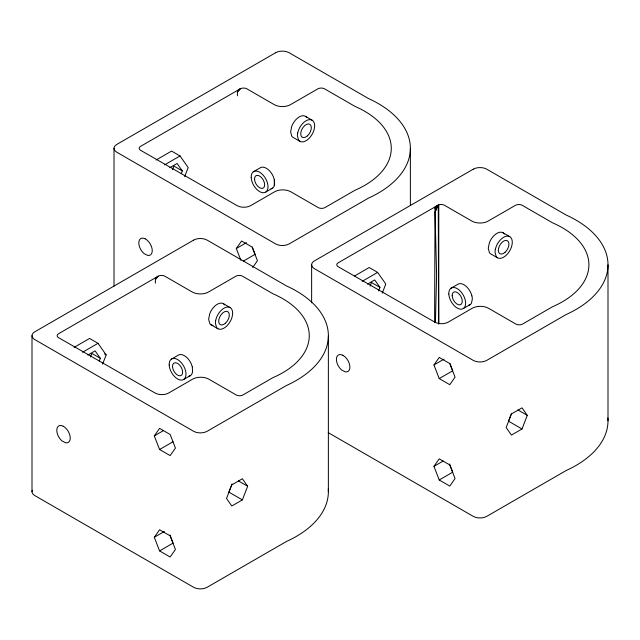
<?xml version="1.0" encoding="UTF-8"?>
<svg xmlns="http://www.w3.org/2000/svg" width="640" height="640" viewBox="0 0 640 640"><rect width="100%" height="100%" fill="white"/><g stroke="black" fill="none" stroke-linecap="round" stroke-linejoin="round"><path stroke-width="0.96" d="M155.4 279.6L155.408 278.728L158.152 276.232A4.776 2.76 0 0 1 164.912 276.232L192.208 291.992A11.576 6.688 0 0 0 209.152 291.632L235.832 276.232A4.776 2.76 0 0 1 242.584 276.232L272.968 293.776A90.816 52.432 0 0 1 272.904 377.664L242.952 394.96A4.776 2.76 0 0 1 236.2 394.96L208.904 379.2A11.576 6.688 0 0 0 191.952 379.552L168.656 393.008A9.584 5.536 0 0 1 155.12 393.024L58.544 337.648A4.76 2.744 0 0 1 58.528 333.752L158.152 276.232L155.4 279.6L155.392 283.184M237.4 95.808L237.416 91.352L240.168 88.856A4.776 2.76 0 0 1 246.92 88.856L274.216 104.616A11.576 6.688 0 0 0 291.16 104.256L317.84 88.856A4.776 2.76 0 0 1 324.6 88.856L354.976 106.392A90.816 52.432 0 0 1 354.912 190.288L324.96 207.584A4.776 2.76 0 0 1 318.208 207.584L290.912 191.824A11.576 6.688 0 0 0 273.968 192.176L250.664 205.632A9.584 5.536 0 0 1 237.136 205.648L140.552 150.264A4.76 2.744 0 0 1 140.544 146.376L240.168 88.856L237.416 92.216M434.6 322.328L435.048 206.896M274.248 185.576L274.336 179.552L274.584 184.712L273.864 186.688A11.888 6.864 60 0 1 270.968 188.768M435.424 322.512L436.6 275.064L435.024 212.264L437.792 205.312L438.776 204.872A4.776 2.76 0 0 1 444.544 205.312L471.84 221.072A11.576 6.688 0 0 0 488.784 220.712L515.464 205.312A4.776 2.76 0 0 1 522.216 205.312L552.6 222.848A90.816 52.432 0 0 1 552.536 306.744L522.584 324.04A4.776 2.76 0 0 1 515.832 324.04L488.536 308.28A11.576 6.688 0 0 0 471.592 308.632L448.288 322.088A9.584 5.536 0 0 1 434.76 322.104L338.176 266.72A4.76 2.744 0 0 1 338.168 262.832L437.792 205.312L435.04 208.672M90.48 357.04L91.872 353.44L100.32 358.312L99.272 361.016M172.488 169.664L173.888 166.064L182.328 170.936L181.288 173.64M102.616 364.08L106.168 354.936L98.008 343.328L89.56 338.456L74.104 347.384M184.632 176.704L188.184 167.56L180.024 155.952L171.576 151.072L156.112 160.008M232.032 483.928L228.864 492.096L242.368 499.896L247.656 486.28L242.368 478.76L231.8 484.864L226.52 498.48L231.8 505.992L242.368 499.896M370.112 286.12L371.512 282.52L379.952 287.392L378.56 290.992M382.256 293.16L385.8 284.016L377.64 272.408L369.2 267.528L354.592 275.968M511.312 413.912L508.496 421.176L522.008 428.976L527.288 415.352L522.008 407.84L511.44 413.936L506.152 427.56L511.44 435.072L522.008 428.976M435.024 212.264L438.264 205.072L438.656 323.912M240.888 260.312L236.312 248.512L241.592 241L252.16 247.096L257.448 260.712L252.688 267.48M154.296 435.888L159.584 428.376L170.144 434.472L175.432 448.096L170.144 455.608L159.584 449.504L154.296 435.888L163.584 430.528M154.296 537.28L159.584 529.768L170.144 535.864L175.432 549.48L170.144 557L159.584 550.896L154.296 537.28L164.432 531.432M433.936 364.968L439.216 357.456L449.784 363.552L455.064 377.168L449.784 384.688L439.216 378.584L433.936 364.968L444.064 359.12M433.936 466.36L439.216 458.84L449.784 464.944L455.064 478.56L449.784 486.08L439.216 479.976L433.936 466.36L443.216 461M435.04 207.808L437.792 205.312L435.04 207.632M237.424 91.176L240.168 88.856M155.408 278.552L158.152 276.232M164.56 164.88L180.024 155.952M169.848 167.672L177.096 163.488L182.328 170.936M253.32 171.8L260.08 167.904A11.888 6.864 60 0 1 273.384 176.72L274.248 179.384M265.872 191.968L272.624 188.072M236.312 248.512L246.44 242.664M82.544 352.256L98.008 343.328M243.28 261.152L255.104 254.328L252.288 247.072M87.832 355.056L95.08 350.864L100.32 358.312M171.312 359.184L178.064 355.28A11.888 6.864 60 0 1 191.368 364.096L192.232 366.768M183.864 379.344L190.616 375.448M362.176 281.336L377.64 272.408M367.464 284.128L374.72 279.944L379.952 287.392M159.584 449.504L173.088 441.712M450.944 288.256L457.696 284.36A11.888 6.864 60 0 1 471 293.176L471.872 295.84M463.496 308.424L470.248 304.528M439.216 378.584L452.728 370.784L449.904 363.528M159.584 550.896L173.088 543.096L169.92 534.928M439.216 479.976L452.728 472.176L449.552 464.008M305.376 116.296L312.128 120.192M503 232.752L509.752 236.656M299.912 141.352L293.16 137.456A12.216 7.056 -60 0 1 291.784 136.184L290.632 131.864L291.784 126.208A12.216 7.056 -60 0 1 306.752 117.568M497.536 257.808L490.784 253.912A12.216 7.056 -60 0 1 489.408 252.64L488.256 248.32L489.408 242.664A12.216 7.056 -60 0 1 504.376 234.024M518 409.992L527.288 415.352M223.368 303.672L230.12 307.576M211.144 324.832L217.904 328.736M328.24 432.64L473.248 516.36A9.592 5.536 0 0 0 486.792 516.344L566.088 470.56A109.672 63.32 0 0 0 607.888 417.936M104.48 353.96L106.168 354.936M238.368 480.912L247.656 486.28M471.96 296.008L472.368 298.736L471.488 303.144A11.888 6.864 60 0 1 468.584 305.224M192.32 366.928L192.568 372.088L191.848 374.064A11.888 6.864 60 0 1 188.952 376.144M608 264.816L608 420.8M438.776 204.872L438.776 323.864M410.376 148.36L410.376 205.352M328.368 335.736L328.368 491.72M311.632 264.776L311.632 302.776M114.016 148.32L114.016 286.312M32 335.704L32 491.688M328.256 488.856A109.672 63.32 0 0 1 286.456 541.48L207.152 587.264A9.592 5.536 0 0 1 193.616 587.28L34.8 495.584A9.552 5.512 0 0 1 32.328 490.256M224.736 304.944A12.216 7.056 -60 0 0 209.776 313.584L208.616 319.24L209.776 323.56A12.216 7.056 -60 0 0 212.936 325.384M215.664 320.392L215.376 323.144L216.528 327.456A12.216 7.056 -60 0 0 229.56 322.592A12.216 7.056 -60 0 0 229.56 307.304A12.216 7.056 -60 0 0 216.528 317.488L215.664 320.392M297.68 133.008L297.384 135.76L298.544 140.08A12.216 7.056 -60 0 0 311.576 135.208A12.216 7.056 -60 0 0 311.576 119.928A12.216 7.056 -60 0 0 298.544 130.104L297.68 133.008M495.304 249.464L495.008 252.216L496.168 256.536A12.216 7.056 -60 0 0 509.2 251.664A12.216 7.056 -60 0 0 509.2 236.384A12.216 7.056 -60 0 0 496.168 246.56L495.304 249.464M275.632 52.728L116.808 144.424A9.552 5.512 0 0 0 116.808 152.224L275.632 243.912A9.592 5.536 0 0 0 289.168 243.896L368.472 198.112A109.672 63.32 0 0 0 368.536 98.568L289.136 52.728A9.552 5.512 0 0 0 275.632 52.728M193.616 240.112L34.8 331.8A9.552 5.512 0 0 0 34.8 339.6L193.616 431.296A9.592 5.536 0 0 0 207.152 431.28L286.456 385.496A109.672 63.32 0 0 0 286.52 285.944L207.128 240.112A9.552 5.512 0 0 0 193.616 240.112M473.248 169.184L314.432 260.88A9.552 5.512 0 0 0 314.432 268.68L473.248 360.376A9.592 5.536 0 0 0 486.792 360.352L566.088 314.568A109.672 63.32 0 0 0 566.152 215.024L486.76 169.184A9.552 5.512 0 0 0 473.248 169.184M145.168 238.784L143.112 238.136A9.52 5.496 60 0 0 139.272 246.008L139.848 247.744A9.552 5.512 60 0 0 144.104 253.592L147.6 255.4A9.552 5.512 60 0 0 152.16 249.2A9.552 5.512 60 0 0 145.168 238.784M342.792 355.24L340.736 354.592A9.552 5.512 60 0 0 336.848 362.448L337.472 364.2A9.552 5.512 60 0 0 341.728 370.048L345.216 371.856A9.552 5.512 60 0 0 349.784 365.656A9.552 5.512 60 0 0 342.792 355.24M63.16 426.168L61.096 425.512A9.52 5.496 60 0 0 57.256 433.384L57.832 435.12A9.552 5.512 60 0 0 62.096 440.968L65.584 442.776A9.552 5.512 60 0 0 70.144 436.576A9.552 5.512 60 0 0 63.16 426.168M505.016 252.352A7.496 4.328 -60 0 0 507.392 240.736A7.496 4.328 -60 0 0 498.52 248.608A7.496 4.328 -60 0 0 505.016 252.352M448.824 294.048A11.888 6.864 60 0 0 461.832 309.12A11.888 6.864 60 0 0 461 291.856A11.888 6.864 60 0 0 448.824 294.048M452.16 295.76A7.168 4.136 60 0 0 460 304.84A7.168 4.136 60 0 0 459.496 294.432A7.168 4.136 60 0 0 452.16 295.76M251.208 177.592A11.888 6.864 60 0 0 264.208 192.664A11.888 6.864 60 0 0 263.376 175.4A11.888 6.864 60 0 0 251.208 177.592M254.544 179.304A7.168 4.136 60 0 0 262.376 188.384A7.168 4.136 60 0 0 261.88 177.976A7.168 4.136 60 0 0 254.544 179.304M307.392 135.896A7.496 4.328 -60 0 0 309.776 124.28A7.496 4.328 -60 0 0 300.904 132.152A7.496 4.328 -60 0 0 307.392 135.896M225.384 323.272A7.496 4.328 -60 0 0 227.76 311.656A7.496 4.328 -60 0 0 218.888 319.528A7.496 4.328 -60 0 0 225.384 323.272M172.528 366.68A7.168 4.136 60 0 0 180.368 375.76A7.168 4.136 60 0 0 179.864 365.352A7.168 4.136 60 0 0 172.528 366.68M169.192 364.976A11.888 6.864 60 0 0 182.2 380.04A11.888 6.864 60 0 0 181.368 362.776A11.888 6.864 60 0 0 169.192 364.976"/></g></svg>
